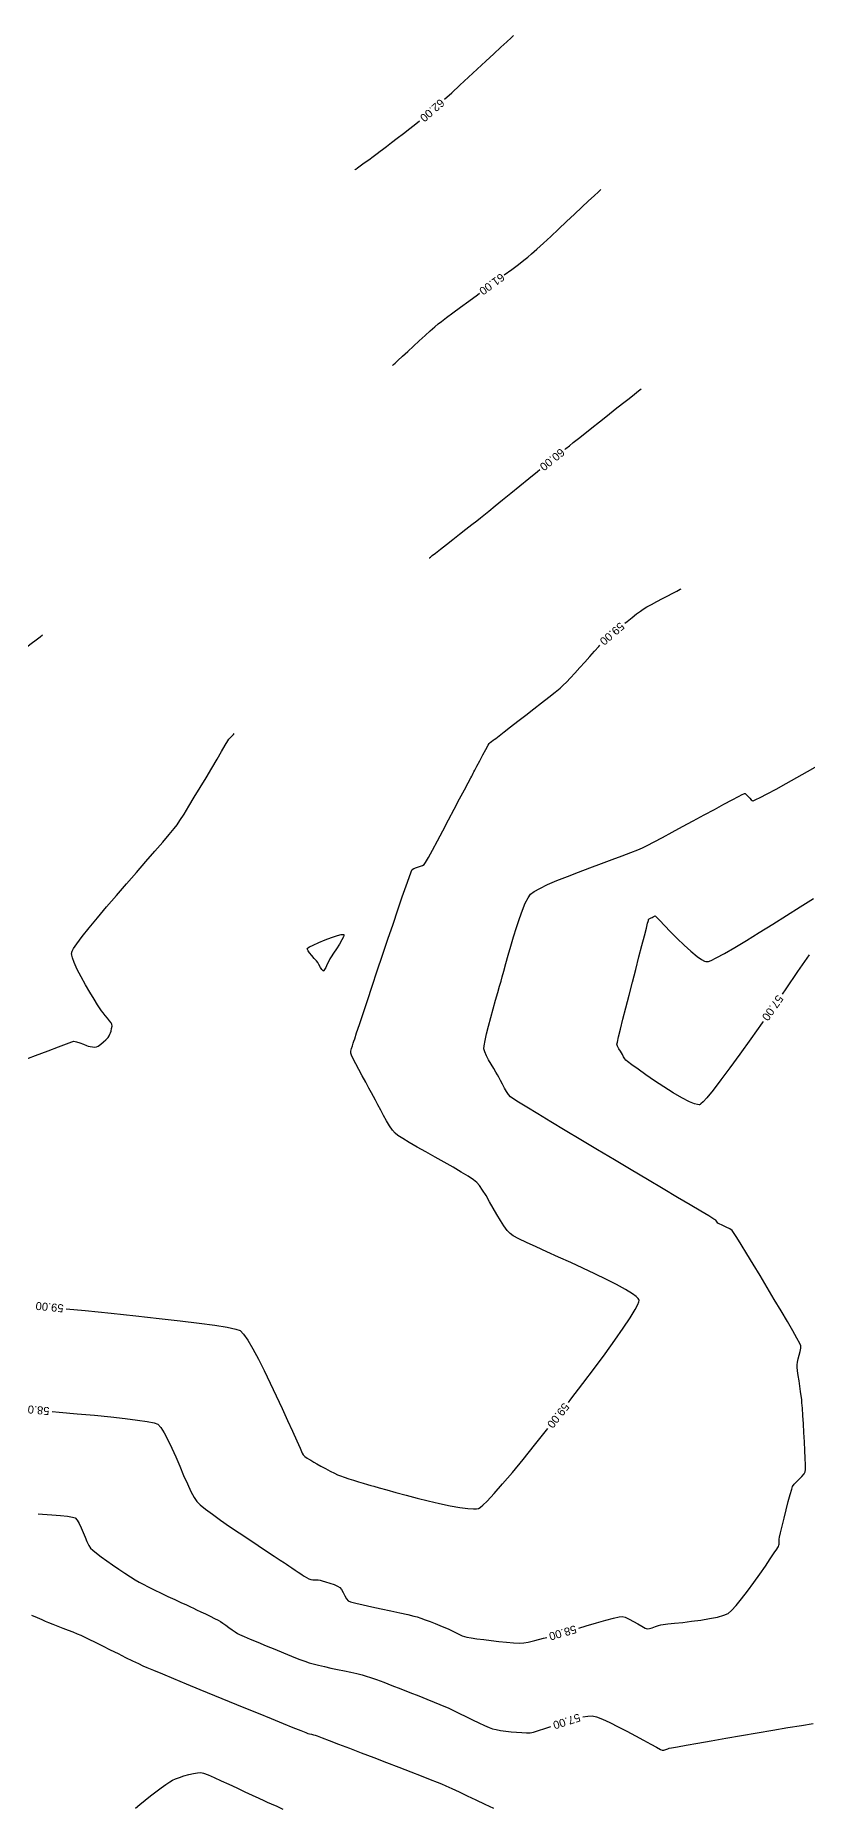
# Model space of a CAD drawing. Header units: millimetres. Extents: x 1719 to 3361, y 808 to 1951.
# Drawn here: x 2148.9 to 2310.9, y 1212.5 to 1584.6 of the extents above; entities that cross this region are included whole.
import ezdxf

# ---------------------------------------------------------------- set-up
doc = ezdxf.new("R2010")
doc.units = ezdxf.units.MM
for name, color, linetype in [('CONT-MJR', 36, 'Continuous'), ('CONT-MNR', 42, 'Continuous'), ('Txt_Curv', 101, 'Continuous')]:
    doc.layers.add(name, color=color, linetype=linetype)
doc.styles.get("Standard").update_dxf_attribs({"font": 'arial.ttf'})

# ---------------------------------------------------------------- blocks, each defined once
blk = doc.blocks.new('A$C09da3120')
at = {"layer": 'CONT-MJR', "flags": 128}
for points, elevation in [([(540.58, 690.02), (540.79, 690.19), (541.56, 690.81), (542.36, 691.45), (543.46, 692.32), (544.79, 693.38), (546.29, 694.58), (547.9, 695.85), (549.55, 697.16), (551.17, 698.45), (552.7, 699.66), (554.08, 700.75), (555.23, 701.66), (556.09, 702.35), (556.6, 702.75)], 7.2), ([(512.14, 667.24), (512.21, 667.29), (512.4, 667.44), (512.78, 667.74), (513.46, 668.27), (514.53, 669.11), (515.78, 670.09), (517.13, 671.15), (518.51, 672.23), (519.84, 673.28), (521.07, 674.25), (522.11, 675.07), (522.9, 675.7), (523.59, 676.25), (524.64, 677.1), (525.98, 678.18), (527.56, 679.46), (529.3, 680.87), (531.14, 682.37), (533.03, 683.9), (534.89, 685.41), (535.36, 685.79)], 7.2), ([(426.57, 561.65), (429.53, 562.78), (432.13, 563.77), (434.31, 564.6), (435.99, 565.22), (437.1, 565.61), (437.55, 565.75), (438.09, 565.66), (438.8, 565.43), (439.55, 565.14), (440.19, 564.89), (440.59, 564.75), (440.97, 564.67), (441.47, 564.59), (441.97, 564.54), (442.33, 564.56), (442.68, 564.76), (443.2, 565.15), (443.78, 565.62), (444.27, 566.05), (444.55, 566.31), (444.72, 566.56), (444.93, 566.91), (445.12, 567.27), (445.24, 567.55), (445.35, 567.91), (445.47, 568.43), (445.56, 568.96), (445.55, 569.35), (445.39, 569.63), (445.04, 570.08), (444.59, 570.62), (444.12, 571.19), (443.69, 571.71), (443.39, 572.12), (443.11, 572.56), (442.55, 573.43), (441.8, 574.62), (440.92, 576.06), (440, 577.63), (439.09, 579.26), (438.27, 580.83), (437.62, 582.27), (437.26, 583.25), (437.12, 583.86), (437.09, 584.2), (437.1, 584.34), (437.12, 584.44), (437.22, 584.7), (437.51, 585.24), (438.15, 586.2), (439.3, 587.74), (440.78, 589.59), (442.51, 591.7), (444.43, 593.98), (446.48, 596.37), (448.58, 598.81), (450.67, 601.22), (452.68, 603.52), (454.54, 605.67), (456.2, 607.57), (457.57, 609.18), (458.6, 610.41), (459.22, 611.2), (459.83, 612.12), (460.68, 613.46), (461.7, 615.12), (462.84, 617.01), (464.06, 619.03), (465.29, 621.1), (466.49, 623.12), (467.6, 624.99), (468.56, 626.63), (469.34, 627.94), (469.86, 628.82), (470.08, 629.18), (470.34, 629.46), (470.69, 629.82), (471.03, 630.16), (471.23, 630.35)], 7.2), ([(450.52, 404.75), (451.43, 405.52), (452.49, 406.38), (453.63, 407.29), (454.79, 408.18), (455.9, 409.01), (456.88, 409.72), (457.68, 410.27), (458.23, 410.59), (458.87, 410.88), (459.71, 411.19), (460.67, 411.51), (461.68, 411.8), (462.65, 412.04), (463.51, 412.18), (464.18, 412.21), (464.75, 412.06), (465.71, 411.7), (466.98, 411.16), (468.47, 410.5), (470.11, 409.75), (471.79, 408.97), (473.45, 408.19), (475, 407.45), (476.35, 406.81), (477.42, 406.31), (478.13, 405.99), (479, 405.61), (480.14, 405.12), (481.44, 404.55)], 1.2)]:
    blk.add_lwpolyline(points, dxfattribs=dict(at, elevation=elevation))
at = {"layer": 'CONT-MNR', "flags": 128}
for points, elevation in [([(515.38, 763.57), (516.86, 764.93), (518.58, 766.51), (520.4, 768.19), (522.24, 769.89), (524.03, 771.55), (525.7, 773.1), (527.19, 774.48), (528.43, 775.62), (529.34, 776.47), (529.86, 776.95)], 9.6), ([(496.55, 748.75), (496.6, 748.79), (496.76, 748.9), (497.08, 749.14), (497.65, 749.55), (498.51, 750.18), (499.46, 750.87), (500.39, 751.56), (501.22, 752.17), (501.85, 752.64), (502.37, 753.03), (503.18, 753.65), (504.23, 754.45), (505.43, 755.38), (506.73, 756.38), (508.05, 757.41), (509.33, 758.41), (510.08, 759)], 9.6), ([(527.9, 726.66), (529.48, 727.83), (530.89, 728.89), (532.03, 729.76), (532.81, 730.39), (533.63, 731.09), (534.76, 732.1), (536.12, 733.35), (537.66, 734.77), (539.31, 736.3), (540.99, 737.87), (542.65, 739.42), (544.21, 740.89), (545.61, 742.2), (546.78, 743.3), (547.66, 744.12), (548.17, 744.6)], 8.4), ([(504.41, 707.64), (504.48, 707.7), (504.65, 707.85), (504.99, 708.17), (505.59, 708.73), (506.54, 709.6), (507.64, 710.62), (508.84, 711.71), (510.06, 712.84), (511.26, 713.92), (512.36, 714.92), (513.32, 715.76), (514.05, 716.38), (514.73, 716.91), (515.77, 717.7), (517.11, 718.7), (518.68, 719.87), (520.43, 721.15), (522.29, 722.52), (522.72, 722.84)], 8.4), ([(543.54, 442.54), (545.1, 443), (547.29, 443.64), (549.23, 444.19), (550.84, 444.63), (552, 444.91), (552.61, 444.99), (553.26, 444.81), (554.08, 444.43), (555, 443.93), (555.93, 443.4), (556.78, 442.91), (557.46, 442.55), (557.88, 442.4), (558.35, 442.45), (558.97, 442.62), (559.63, 442.85), (560.25, 443.08), (560.74, 443.22), (561.23, 443.29), (562.24, 443.4), (563.66, 443.55), (565.36, 443.74), (567.23, 443.97), (569.14, 444.23), (570.98, 444.53), (572.63, 444.86), (573.97, 445.22), (574.88, 445.61), (575.62, 446.23), (576.58, 447.29), (577.72, 448.69), (578.96, 450.32), (580.25, 452.09), (581.52, 453.87), (582.7, 455.57), (583.73, 457.09), (584.56, 458.31), (585.1, 459.14), (585.32, 459.46), (585.43, 459.68), (585.55, 459.95), (585.62, 460.15), (585.62, 460.32), (585.6, 460.55), (585.59, 460.72), (585.59, 460.97), (585.6, 461.22), (585.68, 461.6), (585.91, 462.57), (586.25, 463.97), (586.65, 465.63), (587.09, 467.4), (587.52, 469.11), (587.91, 470.6), (588.23, 471.72), (588.43, 472.3), (588.75, 472.74), (589.24, 473.25), (589.81, 473.81), (590.36, 474.38), (590.82, 474.9), (591.08, 475.34), (591.13, 475.84), (591.13, 476.82), (591.09, 478.2), (591.01, 479.85), (590.92, 481.68), (590.81, 483.58), (590.69, 485.46), (590.57, 487.19), (590.47, 488.69), (590.39, 489.84), (590.33, 490.54), (590.24, 491.28), (590.11, 492.24), (589.95, 493.32), (589.78, 494.45), (589.62, 495.55), (589.48, 496.53), (589.39, 497.32), (589.37, 497.82), (589.45, 498.37), (589.62, 499.07), (589.83, 499.85), (590.03, 500.62), (590.16, 501.31), (590.16, 501.83), (589.93, 502.33), (589.34, 503.41), (588.46, 504.97), (587.33, 506.91), (586.02, 509.13), (584.58, 511.55), (583.08, 514.05), (581.58, 516.55), (580.13, 518.95), (578.79, 521.15), (577.62, 523.05), (576.68, 524.56), (576.02, 525.58), (575.72, 526.02), (575.21, 526.36), (574.46, 526.75), (573.66, 527.12), (573.01, 527.42), (572.7, 527.57), (572.57, 527.75), (572.43, 528), (572.31, 528.18), (571.91, 528.42), (570.82, 529.07), (569.13, 530.08), (566.91, 531.4), (564.26, 532.98), (561.26, 534.77), (557.99, 536.71), (554.54, 538.76), (551.01, 540.87), (547.46, 542.99), (544, 545.06), (540.7, 547.04), (537.65, 548.87), (534.94, 550.51), (532.65, 551.9), (530.87, 553), (529.69, 553.75), (529.18, 554.1), (528.81, 554.56), (528.39, 555.2), (527.96, 555.94), (527.53, 556.73), (527.13, 557.5), (526.77, 558.19), (526.48, 558.73), (526.15, 559.29), (525.69, 560.05), (525.16, 560.92), (524.62, 561.84), (524.15, 562.73), (523.79, 563.54), (523.61, 564.19), (523.66, 564.82), (523.86, 565.9), (524.18, 567.31), (524.59, 568.96), (525.06, 570.75), (525.56, 572.59), (526.06, 574.37), (526.52, 575.99), (526.92, 577.36), (527.22, 578.38), (527.47, 579.26), (527.81, 580.51), (528.24, 582.06), (528.73, 583.82), (529.28, 585.73), (529.86, 587.71), (530.47, 589.67), (531.09, 591.55), (531.71, 593.26), (532.31, 594.73), (532.88, 595.88), (533.41, 596.63), (534.14, 597.19), (535.37, 597.87), (537, 598.64), (538.96, 599.48), (541.15, 600.36), (543.49, 601.28), (545.89, 602.19), (548.28, 603.08), (550.56, 603.92), (552.65, 604.7), (554.46, 605.38), (555.91, 605.95), (556.91, 606.38), (557.9, 606.88), (559.33, 607.62), (561.09, 608.56), (563.11, 609.64), (565.3, 610.82), (567.57, 612.05), (569.83, 613.28), (572, 614.45), (573.98, 615.52), (575.7, 616.44), (577.06, 617.15), (577.84, 617.54), (578.21, 617.71), (578.34, 617.76), (578.37, 617.77), (578.43, 617.76), (578.54, 617.7), (578.74, 617.53), (579.04, 617.22), (579.43, 616.78), (579.73, 616.47), (579.93, 616.31), (580.04, 616.25), (580.1, 616.23), (580.13, 616.24), (580.28, 616.3), (580.7, 616.49), (581.58, 616.93), (583.1, 617.72), (584.97, 618.72), (587.09, 619.88), (589.32, 621.12), (591.55, 622.39), (593.65, 623.62)], 4.8), ([(553.23, 653.55), (553.7, 653.93), (554.73, 654.75), (555.67, 655.48), (556.47, 656.08), (557.07, 656.51), (557.79, 656.95), (558.77, 657.5), (559.91, 658.11), (561.09, 658.73), (562.21, 659.31), (563.16, 659.8), (563.84, 660.15), (564.15, 660.3), (564.45, 660.46), (564.82, 660.66), (565.06, 660.79)], 6), ([(397.75, 609.77), (398.65, 611.07), (401.44, 615.14), (404.2, 619.18), (406.89, 623.11), (409.45, 626.88), (411.85, 630.41), (414.03, 633.63), (415.97, 636.46), (417.61, 638.86), (418.91, 640.73), (419.83, 642.01), (420.32, 642.64), (421.04, 643.33), (422.04, 644.18), (423.24, 645.16), (424.57, 646.21), (425.95, 647.28), (427.31, 648.32), (428.57, 649.27), (429.65, 650.08), (430.49, 650.71), (430.99, 651.1)], 8.4), ([(541.36, 489.94), (541.9, 490.64), (544.41, 493.92), (546.82, 497.12), (549.06, 500.16), (551.09, 502.98), (552.85, 505.51), (554.29, 507.69), (555.37, 509.44), (555.92, 510.49), (556.14, 511.05), (556.19, 511.3), (556.18, 511.4), (556.14, 511.5), (556, 511.73), (555.61, 512.13), (554.78, 512.75), (553.33, 513.66), (551.48, 514.67), (549.33, 515.76), (546.94, 516.92), (544.42, 518.1), (541.84, 519.29), (539.28, 520.45), (536.83, 521.56), (534.57, 522.59), (532.58, 523.51), (530.95, 524.3), (529.76, 524.93), (529.1, 525.37), (528.5, 526.04), (527.83, 526.97), (527.11, 528.11), (526.36, 529.38), (525.59, 530.72), (524.82, 532.07), (524.08, 533.35), (523.36, 534.49), (522.7, 535.44), (522.11, 536.13), (521.42, 536.68), (520.3, 537.41), (518.85, 538.3), (517.15, 539.29), (515.29, 540.34), (513.36, 541.43), (511.43, 542.52), (509.61, 543.55), (507.96, 544.5), (506.58, 545.32), (505.55, 545.98), (504.97, 546.44), (504.43, 547.09), (503.83, 547.98), (503.2, 549.02), (502.57, 550.16), (501.96, 551.31), (501.39, 552.41), (500.88, 553.38), (500.47, 554.15), (500.05, 554.9), (499.48, 555.94), (498.82, 557.16), (498.1, 558.48), (497.39, 559.81), (496.74, 561.04), (496.21, 562.08), (495.84, 562.85), (495.69, 563.25), (495.72, 563.67), (495.84, 564.22), (496.02, 564.82), (496.2, 565.38), (496.34, 565.81), (496.5, 566.3), (496.9, 567.5), (497.49, 569.3), (498.26, 571.61), (499.17, 574.32), (500.17, 577.33), (501.25, 580.55), (502.36, 583.86), (503.47, 587.17), (504.55, 590.38), (505.57, 593.38), (506.49, 596.08), (507.28, 598.37), (507.91, 600.15), (508.34, 601.33), (508.54, 601.79), (508.91, 602.02), (509.48, 602.23), (510.12, 602.43), (510.7, 602.63), (511.1, 602.85), (511.38, 603.3), (511.98, 604.35), (512.82, 605.9), (513.85, 607.81), (515, 609.96), (516.2, 612.23), (517.4, 614.49), (518.53, 616.63), (519.53, 618.52), (520.32, 620.03), (520.86, 621.05), (521.07, 621.45), (521.21, 621.71), (521.38, 622.04), (521.52, 622.3), (521.72, 622.68), (522.17, 623.53), (522.77, 624.67), (523.43, 625.9), (524.04, 627.05), (524.51, 627.91), (524.74, 628.3), (524.95, 628.5), (525.25, 628.73), (525.56, 628.96), (525.8, 629.13), (526.1, 629.36), (526.82, 629.92), (527.89, 630.74), (529.23, 631.77), (530.76, 632.96), (532.41, 634.23), (534.09, 635.54), (535.73, 636.82), (537.24, 638.02), (538.56, 639.08), (539.6, 639.93), (540.29, 640.53), (540.96, 641.18), (541.79, 642.06), (542.74, 643.08), (543.76, 644.21), (544.82, 645.39), (545.87, 646.56), (546.86, 647.67), (547.77, 648.66), (547.99, 648.9)], 6), ([(582.22, 569.89), (582.04, 569.63), (579.65, 566.24), (577.37, 563.06), (575.26, 560.17), (573.37, 557.63), (571.74, 555.52), (570.42, 553.9), (569.62, 553.01), (569.19, 552.61), (568.99, 552.47), (568.91, 552.44), (568.78, 552.42), (568.46, 552.45), (567.83, 552.62), (566.77, 553.06), (565.16, 553.89), (563.34, 554.96), (561.4, 556.18), (559.46, 557.46), (557.62, 558.72), (555.99, 559.87), (554.67, 560.81), (553.77, 561.48), (553.4, 561.77), (553.17, 562.07), (552.92, 562.51), (552.68, 562.96), (552.5, 563.31), (552.27, 563.68), (551.96, 564.19), (551.68, 564.71), (551.54, 565.13), (551.63, 565.58), (551.89, 566.69), (552.29, 568.33), (552.81, 570.41), (553.42, 572.81), (554.09, 575.43), (554.79, 578.15), (555.48, 580.86), (556.16, 583.47), (556.77, 585.85), (557.3, 587.89), (557.72, 589.5), (557.99, 590.55), (558.1, 590.94), (558.14, 591.11), (558.2, 591.32), (558.28, 591.47), (558.46, 591.57), (558.74, 591.67), (558.96, 591.76), (559.16, 591.88), (559.4, 592.02), (559.59, 592.09), (559.86, 591.82), (560.54, 591.1), (561.55, 590.05), (562.79, 588.76), (564.19, 587.36), (565.64, 585.95), (567.08, 584.65), (568.4, 583.56), (569.32, 582.92), (569.9, 582.61), (570.23, 582.5), (570.37, 582.48), (570.46, 582.48), (570.73, 582.53), (571.31, 582.75), (572.37, 583.26), (574.12, 584.22), (576.27, 585.46), (578.72, 586.95), (581.41, 588.6), (584.24, 590.37), (587.13, 592.19), (590.01, 594), (592.79, 595.75)], 3.6), ([(591.88, 583.93), (589.48, 580.39), (587.01, 576.78), (586.22, 575.64)], 3.6), ([(544.39, 423.87), (545.44, 424.07), (546.37, 424.1), (547.27, 423.88), (548.54, 423.39), (550.08, 422.68), (551.81, 421.83), (553.62, 420.89), (555.42, 419.93), (557.13, 419), (558.63, 418.17), (559.85, 417.5), (560.69, 417.05), (561.04, 416.88), (561.36, 416.93), (561.78, 417.06), (562.2, 417.21), (562.53, 417.31), (563.01, 417.4), (564.24, 417.62), (566.11, 417.95), (568.51, 418.37), (571.31, 418.87), (574.4, 419.41), (577.68, 419.97), (581.01, 420.55), (584.3, 421.11), (587.42, 421.64), (590.26, 422.11), (592.7, 422.51)], 3.6), ([(435.95, 509.6), (439.93, 509.21), (445.36, 508.65), (450.56, 508.11), (455.44, 507.57), (459.9, 507.06), (463.83, 506.57), (467.15, 506.12), (469.76, 505.7), (471.56, 505.34), (472.45, 505.02), (473.17, 504.28), (474.07, 502.97), (475.12, 501.19), (476.28, 499.03), (477.52, 496.6), (478.79, 494), (480.05, 491.33), (481.28, 488.68), (482.43, 486.16), (483.46, 483.86), (484.34, 481.88), (485.04, 480.33), (485.5, 479.3), (485.7, 478.89), (486.05, 478.59), (486.55, 478.25), (487.01, 477.95), (487.26, 477.8), (487.47, 477.65), (487.68, 477.51), (487.93, 477.37), (488.55, 477.02), (489.4, 476.55), (490.38, 476.02), (491.37, 475.49), (492.25, 475.04), (492.92, 474.73), (493.5, 474.5), (494.3, 474.22), (495.24, 473.91), (496.27, 473.58), (497.31, 473.25), (498.3, 472.95), (499.18, 472.69), (499.88, 472.5), (500.52, 472.32), (501.67, 471.99), (503.24, 471.55), (505.14, 471.02), (507.28, 470.45), (509.58, 469.85), (511.94, 469.26), (514.28, 468.71), (516.51, 468.23), (518.54, 467.86), (520.28, 467.63), (521.41, 467.56), (522.07, 467.58), (522.42, 467.64), (522.56, 467.68), (522.65, 467.73), (522.9, 467.9), (523.41, 468.33), (524.32, 469.22), (525.78, 470.8), (527.56, 472.82), (529.6, 475.23), (531.85, 477.95), (534.26, 480.92), (536.77, 484.07), (537.05, 484.42)], 6), ([(432.98, 488.04), (434.44, 487.91), (438.26, 487.56), (441.9, 487.22), (445.28, 486.87), (448.3, 486.54), (450.89, 486.21), (452.95, 485.9), (454.4, 485.61), (455.15, 485.34), (455.8, 484.66), (456.53, 483.54), (457.3, 482.07), (458.12, 480.35), (458.95, 478.47), (459.78, 476.52), (460.6, 474.6), (461.38, 472.8), (462.12, 471.23), (462.79, 469.96), (463.38, 469.1), (464.07, 468.44), (465.19, 467.54), (466.64, 466.45), (468.36, 465.22), (470.25, 463.9), (472.25, 462.54), (474.26, 461.18), (476.21, 459.89), (478.01, 458.69), (479.6, 457.65), (480.87, 456.81), (481.77, 456.23), (482.19, 455.95), (482.67, 455.62), (483.29, 455.19), (483.98, 454.72), (484.63, 454.27), (485.17, 453.9), (485.5, 453.69), (485.87, 453.46), (486.37, 453.17), (486.87, 452.9), (487.26, 452.73), (487.69, 452.68), (488.24, 452.66), (488.81, 452.65), (489.24, 452.61), (489.65, 452.49), (490.38, 452.27), (491.27, 451.98), (492.16, 451.66), (492.92, 451.35), (493.39, 451.09), (493.73, 450.67), (494.08, 450.01), (494.44, 449.29), (494.8, 448.65), (495.15, 448.24), (495.65, 448.06), (496.73, 447.78), (498.26, 447.42), (500.09, 447.01), (502.08, 446.57), (504.1, 446.13), (506, 445.72), (507.65, 445.36), (508.91, 445.07), (509.64, 444.88), (510.37, 444.64), (511.3, 444.29), (512.35, 443.89), (513.42, 443.47), (514.4, 443.08), (515.21, 442.75), (515.75, 442.52), (516.27, 442.28), (516.93, 441.95), (517.65, 441.59), (518.38, 441.23), (519.05, 440.93), (519.58, 440.74), (520.07, 440.63), (520.97, 440.49), (522.17, 440.3), (523.6, 440.11), (525.17, 439.91), (526.78, 439.72), (528.35, 439.56), (529.8, 439.45), (531.04, 439.4), (531.98, 439.41), (532.89, 439.57), (534.3, 439.9), (536.1, 440.39), (536.81, 440.59)], 4.8), ([(430.03, 466.55), (430.95, 466.49), (432.96, 466.34), (434.74, 466.18), (436.21, 466.02), (437.28, 465.85), (437.84, 465.66), (438.27, 465.21), (438.68, 464.5), (439.09, 463.61), (439.5, 462.63), (439.9, 461.63), (440.29, 460.69), (440.67, 459.89), (441.05, 459.32), (441.52, 458.88), (442.29, 458.26), (443.28, 457.52), (444.44, 456.69), (445.69, 455.81), (446.99, 454.93), (448.26, 454.09), (449.43, 453.32), (450.45, 452.68), (451.25, 452.19), (452.07, 451.74), (453.16, 451.19), (454.44, 450.56), (455.85, 449.88), (457.29, 449.2), (458.72, 448.54), (460.03, 447.93), (461.18, 447.4), (462.07, 446.98), (462.64, 446.72), (463.31, 446.39), (464.19, 445.97), (465.17, 445.5), (466.17, 445.02), (467.09, 444.57), (467.85, 444.18), (468.36, 443.9), (468.85, 443.58), (469.45, 443.15), (470.11, 442.66), (470.77, 442.17), (471.38, 441.74), (471.87, 441.43), (472.35, 441.2), (473.29, 440.79), (474.58, 440.23), (476.15, 439.57), (477.89, 438.84), (479.71, 438.08), (481.53, 437.33), (483.25, 436.64), (484.79, 436.03), (486.04, 435.56), (486.92, 435.25), (487.78, 435), (488.87, 434.73), (490.13, 434.45), (491.49, 434.15), (492.92, 433.85), (494.35, 433.55), (495.72, 433.25), (496.97, 432.97), (498.06, 432.71), (498.93, 432.47), (499.81, 432.17), (501.06, 431.72), (502.59, 431.15), (504.33, 430.49), (506.2, 429.77), (508.09, 429.03), (509.94, 428.3), (511.67, 427.62), (513.18, 427.01), (514.39, 426.52), (515.22, 426.17), (516.11, 425.77), (517.23, 425.24), (518.5, 424.62), (519.86, 423.94), (521.23, 423.27), (522.55, 422.64), (523.74, 422.09), (524.72, 421.66), (525.44, 421.41), (526.18, 421.23), (527.13, 421.06), (528.2, 420.9), (529.35, 420.76), (530.49, 420.65), (531.58, 420.58), (532.53, 420.55), (533.3, 420.57), (534.01, 420.71), (535.08, 421.01), (536.41, 421.44), (537.68, 421.86)], 3.6), ([(428.68, 445.28), (429.84, 444.76), (430.81, 444.33), (431.51, 444.02), (432.24, 443.72), (433.14, 443.36), (434.17, 442.96), (435.26, 442.54), (436.34, 442.12), (437.37, 441.72), (438.27, 441.35), (438.99, 441.05), (439.69, 440.72), (440.73, 440.21), (442.05, 439.56), (443.56, 438.8), (445.18, 438), (446.83, 437.17), (448.42, 436.38), (449.88, 435.67), (451.11, 435.07), (452.05, 434.63), (452.86, 434.28), (454.26, 433.7), (456.16, 432.9), (458.48, 431.94), (461.13, 430.85), (464.03, 429.66), (467.07, 428.41), (470.18, 427.13), (473.26, 425.87), (476.22, 424.66), (478.99, 423.53), (481.46, 422.52), (483.55, 421.67), (485.17, 421.01), (486.23, 420.58), (486.65, 420.41), (486.99, 420.33), (487.43, 420.23), (487.88, 420.14), (488.22, 420.05), (488.63, 419.9), (489.64, 419.52), (491.17, 418.94), (493.11, 418.19), (495.38, 417.33), (497.88, 416.37), (500.51, 415.36), (503.17, 414.33), (505.79, 413.32), (508.25, 412.37), (510.46, 411.51), (512.34, 410.77), (513.78, 410.2), (514.69, 409.82), (515.61, 409.42), (516.87, 408.84), (518.4, 408.13), (520.12, 407.32), (521.95, 406.45), (523.81, 405.57), (525.63, 404.71)], 2.4)]:
    blk.add_lwpolyline(points, dxfattribs=dict(at, elevation=elevation))
at = {"layer": 'CONT-MNR', "elevation": 6, "flags": 128}
blk.add_lwpolyline([(489.93, 580.51), (489.89, 580.52), (489.79, 580.59), (489.62, 580.82), (489.34, 581.27), (489, 581.88), (488.73, 582.33), (488.46, 582.65), (488.01, 583.16), (487.48, 583.75), (486.99, 584.36), (486.7, 584.78), (486.57, 585.04), (486.54, 585.17), (486.55, 585.23), (486.57, 585.27), (486.69, 585.37), (487.03, 585.58), (487.75, 585.94), (488.94, 586.47), (490.29, 587.03), (491.66, 587.54), (492.88, 587.95), (493.63, 588.15), (494.02, 588.21), (494.17, 588.2), (494.2, 588.17), (494.23, 588.13), (494.22, 587.99), (494.12, 587.67), (493.83, 587.08), (493.29, 586.17), (492.66, 585.18), (492.05, 584.24), (491.55, 583.49), (491.27, 583.06), (491.04, 582.58), (490.74, 581.92), (490.42, 581.25), (490.19, 580.81), (490.04, 580.59), (489.96, 580.52)], close=True, dxfattribs=at)
at = {"layer": 'Txt_Curv', "char_height": 1.68, "attachment_point": 5}
for s, insert, rotation in [('{62.00}', (512.78, 761.22, 9.6), 221.2551), ('{61.00}', (525.31, 724.74, 8.4), 216.368), ('{60.00}', (537.97, 687.9, 7.2), 219.0317), ('{59.00}', (550.53, 651.32, 6), 220.8836), ('{57.00}', (584.23, 572.76, 3.6), 235.0616), ('{59.00}', (432.46, 509.94, 6), 174.4547), ('{58.00}', (429.5, 488.35, 4.8), 175.015), ('{59.00}', (539.22, 487.17, 6), 231.8127), ('{58.00}', (540.18, 441.55, 4.8), 196.1825), ('{57.00}', (541.01, 422.95, 3.6), 197.711)]:
    blk.add_mtext(s, dxfattribs=dict(at, insert=insert, rotation=rotation))

msp = doc.modelspace()

# ---------------------------------------------------------------- linework, layer by layer
at = {"color": 5, "elevation": 4.8}
msp.add_lwpolyline([(2308.68, 1428.8), (2308.68, 1428.8)], dxfattribs=at)

# ---------------------------------------------------------------- block references
at = {"layer": 'CONT-MJR'}
msp.add_blockref('A$C09da3120', (1719.37, 807.68), dxfattribs=at)

doc.saveas('drawing.dxf')
